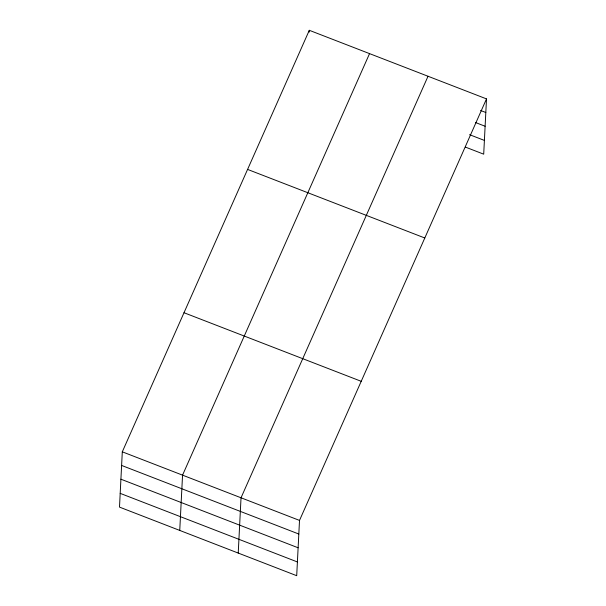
<?xml version="1.0" encoding="UTF-8"?>
<svg xmlns="http://www.w3.org/2000/svg" width="606" height="606" viewBox="0 0 606 606"><rect width="100%" height="100%" fill="white"/><g stroke="black" fill="none" stroke-linecap="round" stroke-linejoin="round"><path stroke-width="0.91" d="M122.298 451.826L119.496 507.108L296.705 575.7L299.508 520.418L486.504 98.892L309.295 30.3L122.298 451.826L299.508 520.418M179.747 530.432L182.55 475.149L369.546 53.623M238.226 553.066L241.029 497.784L428.025 76.258M309.204 32.118L309.295 30.3M486.504 98.892L483.702 154.174L465.37 147.076M480.581 110.474L485.815 112.496M475.513 122.533L485.118 126.253M469.559 134.676L484.399 140.418M247.581 169.407L424.798 237.991M184.004 312.726L361.214 381.31M121.609 465.438L298.819 534.03M120.912 479.195L298.122 547.779M120.193 493.36L297.402 561.951"/></g></svg>
